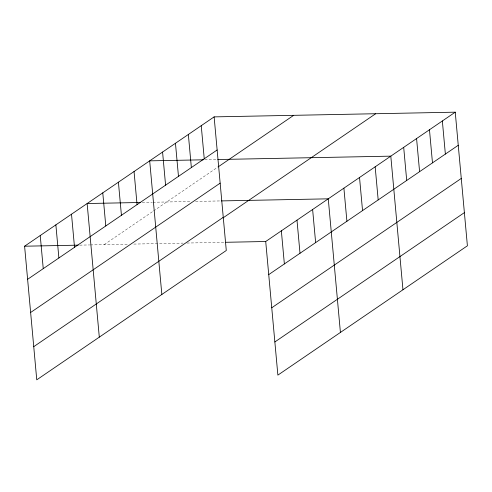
<?xml version="1.0" encoding="UTF-8"?>
<svg xmlns="http://www.w3.org/2000/svg" width="492" height="492" viewBox="0 0 492 492"><rect width="100%" height="100%" fill="white"/><g stroke="black" fill="none" stroke-linecap="round" stroke-linejoin="round"><path stroke-width="0.37" stroke-dasharray="2.46 1.84" d="M104.169 244.659L152.95 211.369M153.578 210.939L217.372 167.409M204.77 159.777L217.015 159.537M142.231 202.458L152.176 202.261M152.938 202.249L191.001 201.505M195.558 201.412L220.607 200.927M79.686 245.133L89.63 244.942M90.399 244.924L127.699 244.198M133.775 244.081L183.11 243.116M186.917 243.042L224.401 242.31"/><path stroke-width="0.74" d="M214.125 116.881L226.283 250.496L36.759 379.824L24.6 246.209L214.125 116.881L455.241 112.176L467.4 245.791L277.875 375.119L265.717 241.504L455.241 112.176M27.613 279.315L217.138 149.98M217.999 166.979L293.693 115.325M30.633 312.481L220.152 183.153M33.739 346.657L223.263 217.323M223.048 217.876L375.673 113.726M268.73 274.61L458.255 145.281M271.75 307.777L461.268 178.448M274.862 341.952L464.38 212.624M203.239 159.808L149.685 160.847L161.843 294.468M217.778 159.525L390.802 156.149L402.96 289.763M140.7 202.483L87.139 203.528L99.304 337.143M221.363 200.914L328.262 198.829L340.421 332.444M24.6 246.209L78.154 245.164M225.933 242.285L265.717 241.504M442.351 120.97L445.365 154.076M429.467 129.765L432.48 162.87M416.576 138.56L419.59 171.665M403.692 147.354L406.706 180.459M375.168 166.819L378.182 199.924M359.529 177.489L362.543 210.594M343.896 188.159L346.909 221.265M312.623 209.5L315.636 242.599M296.99 220.17L300.003 253.269M281.35 230.84L284.364 263.94M201.234 125.675L204.248 158.775M188.35 134.47L191.357 167.569M175.459 143.258L178.473 176.364M162.575 152.053L165.583 185.158M134.052 171.517L137.059 204.623M118.412 182.188L121.426 215.293M102.779 192.858L105.792 225.963M71.506 214.198L74.52 247.304M55.873 224.869L58.886 257.974M40.233 235.539L43.247 268.644"/></g></svg>
